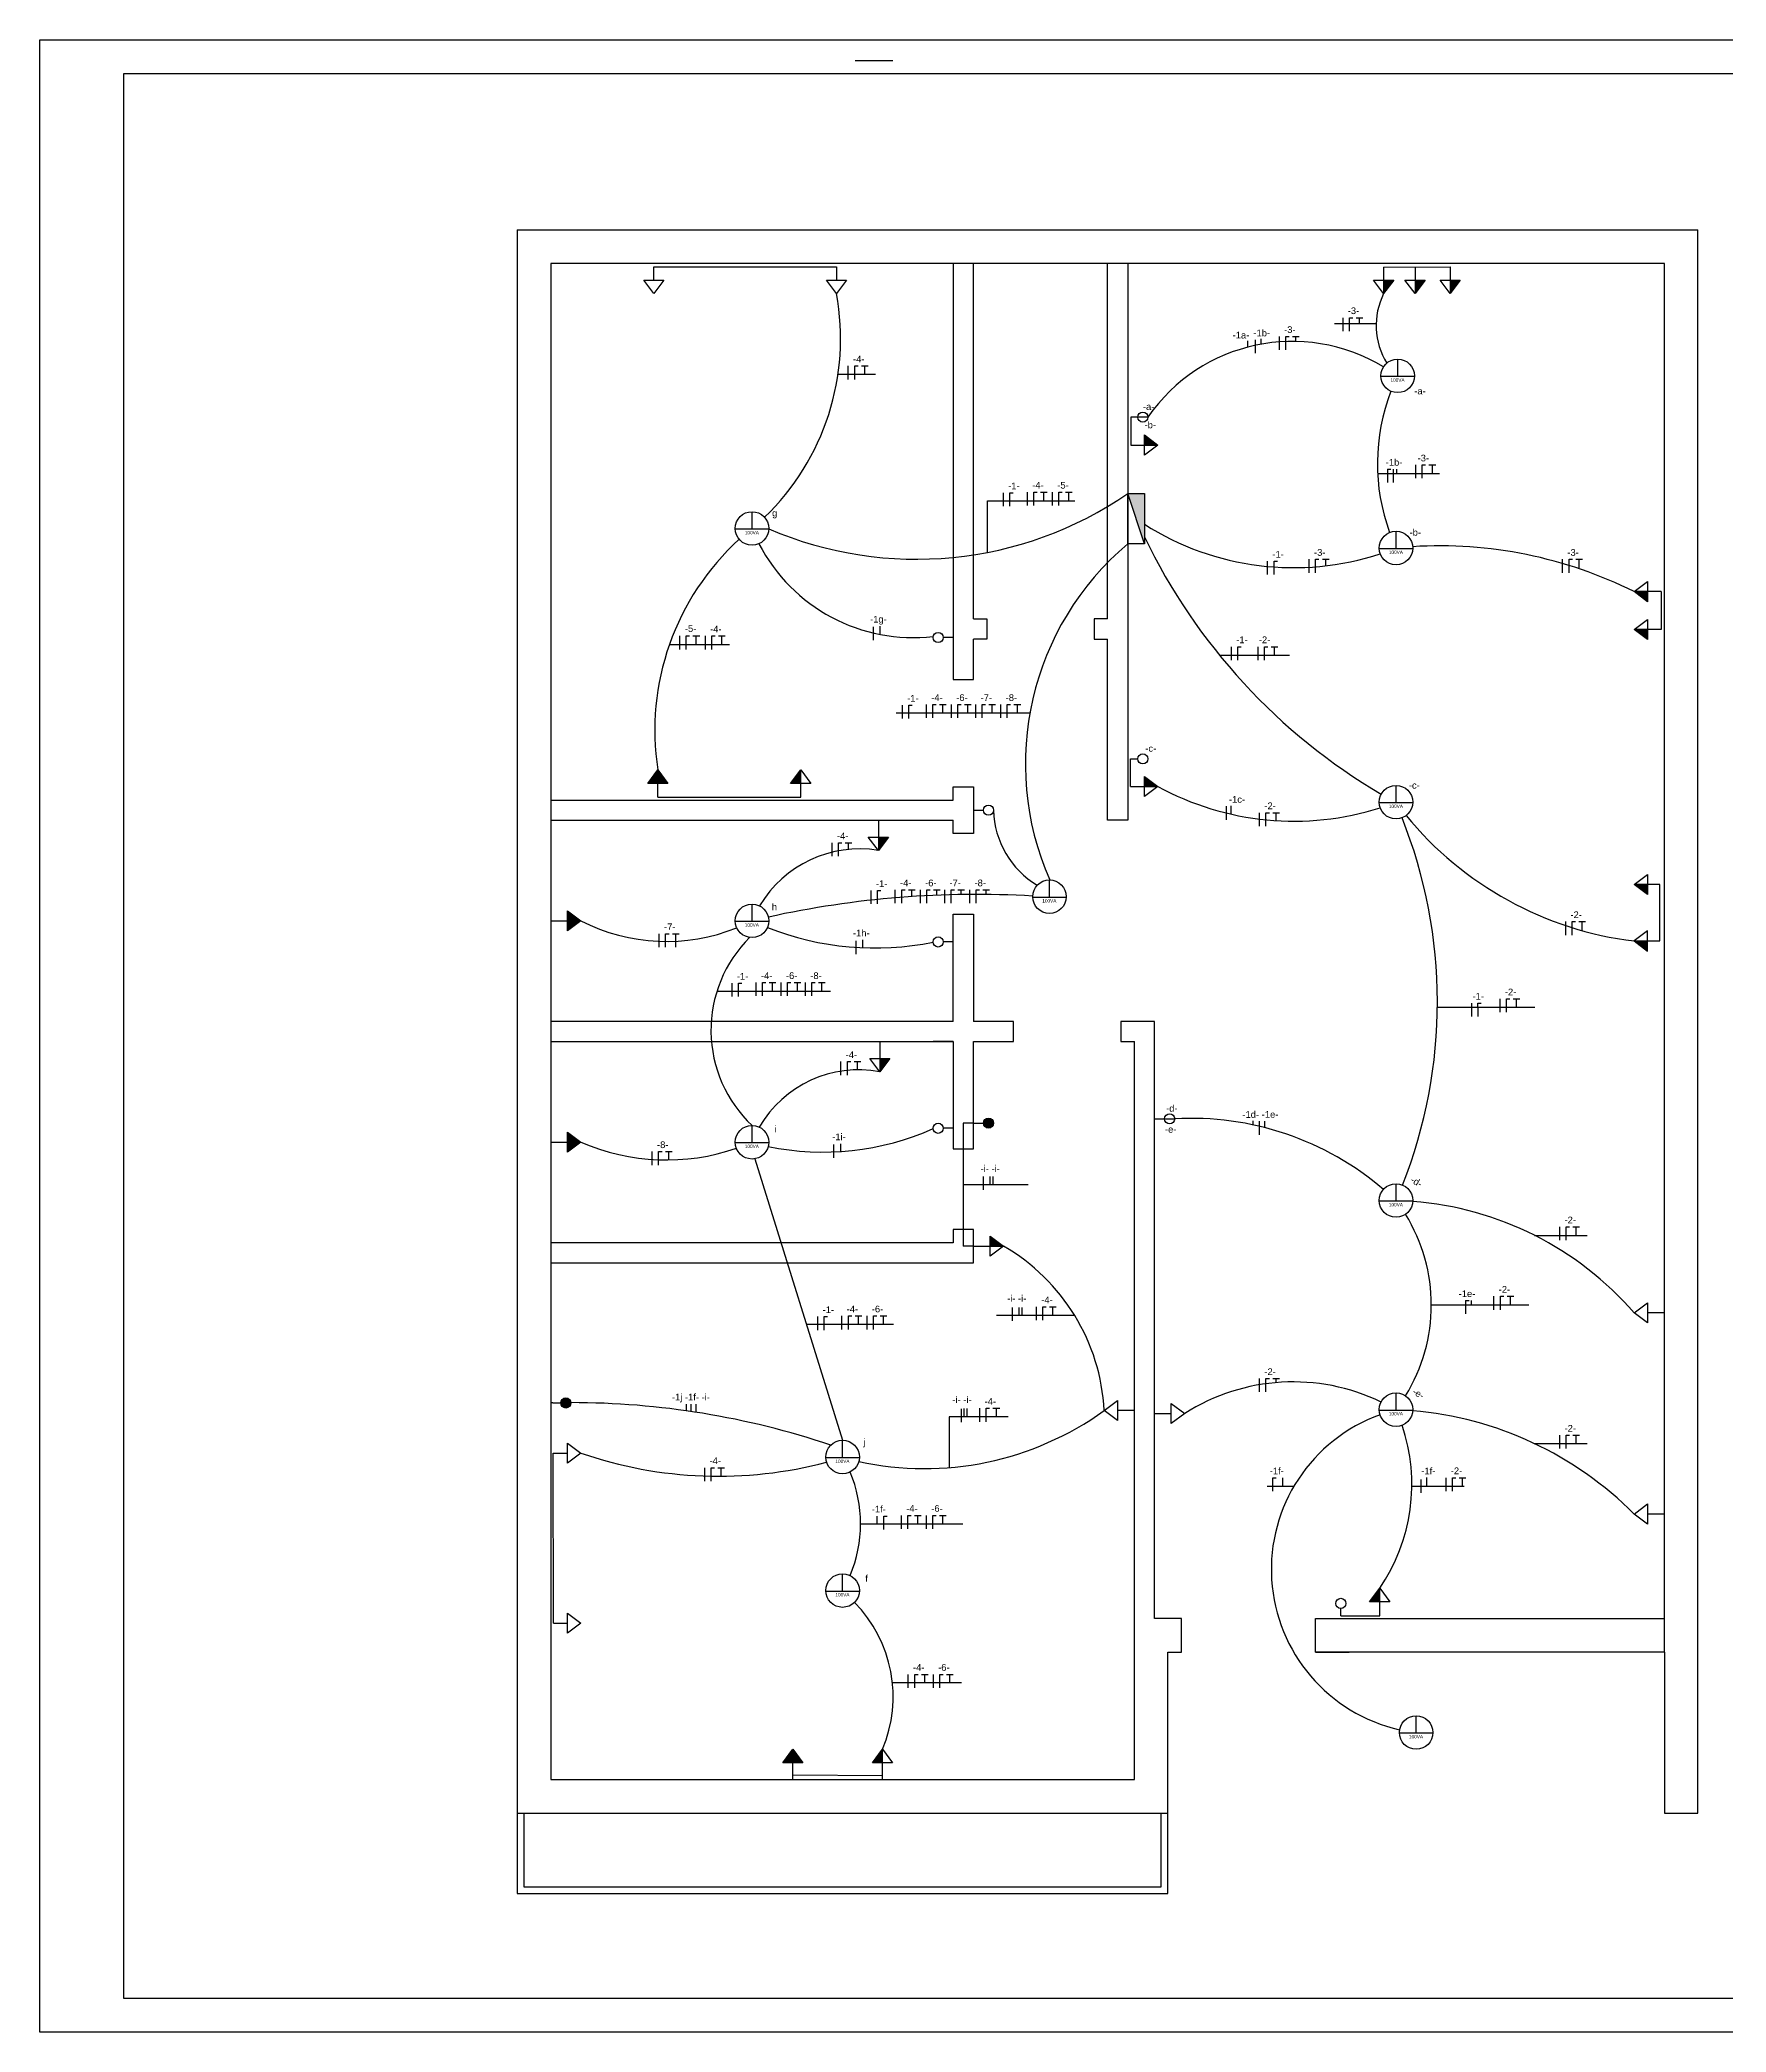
# Model space of a CAD drawing. Header units: millimetres. Extents: x 5273 to 6114, y 5417 to 6011.
# Drawn here: x 5273 to 5775, y 5417 to 6011 of the extents above; entities that cross this region are included whole.
import ezdxf

# ---------------------------------------------------------------- set-up
doc = ezdxf.new("R2010")
doc.units = ezdxf.units.MM
for name, color, linetype, plot in [('condutores', 7, 'Continuous', False), ('eletrodutos', 7, 'Continuous', False), ('interruptores', 7, 'Continuous', False), ('pontos-luz', 7, 'Continuous', False), ('quadro-geral', 7, 'Continuous', False), ('tug-alta', 7, 'Continuous', False), ('tug-baixa', 7, 'Continuous', False), ('tug-média', 7, 'Continuous', False)]:
    doc.layers.add(name, color=color, linetype=linetype, plot=plot)
doc.styles.get("Standard").update_dxf_attribs({"font": 'arial.ttf'})

# ---------------------------------------------------------------- blocks, each defined once
blk = doc.blocks.new('tomada-alta')
at = {"true_color": 0x000000}
h = blk.add_hatch(color=18, dxfattribs=at)
h.dxf.hatch_style = 1
h.paths.add_polyline_path([(5, 3), (5, 0), (5, -3), (9, 0)])
blk.add_line((0, 0), (5, 0))
blk.add_lwpolyline([(5, 3), (9, 0), (5, -3), (5, 0)], close=True)
blk = doc.blocks.new('tomada-media')
at = {"true_color": 0x000000}
h = blk.add_hatch(color=18, dxfattribs=at)
h.dxf.hatch_style = 1
h.paths.add_polyline_path([(5, 3), (5, 0), (9, 0)])
blk.add_lwpolyline([(0, 0), (5, 0), (5, 3), (9, 0), (5, -3), (5, 0), (9, 0)])
blk = doc.blocks.new('tomada-baixa')
blk.add_line((0, 0), (5, 0))
blk.add_lwpolyline([(5, 3), (9, 0), (5, -3), (5, 0)], close=True)
blk = doc.blocks.new('quadro-geral')
h = blk.add_hatch(color=256)
h.dxf.hatch_style = 1
h.paths.add_polyline_path([(5, 0), (0, 0), (5, -15)])
at = {"layer": 'quadro-geral'}
for p, q in [((0, -15), (0, 0)), ((5, -15), (0, -15))]:
    blk.add_line(p, q, dxfattribs=at)
blk.add_lwpolyline([(5, -15), (0, 0), (5, 0)], close=True, dxfattribs=at)
blk = doc.blocks.new('ponto-luz')
at = {"layer": 'pontos-luz'}
for p, q in [((0, -0.13), (0, 5)), ((-5, -0.13), (5, -0.13))]:
    blk.add_line(p, q, dxfattribs=at)
blk.add_circle((0, 0), 5, dxfattribs=at)
at = {"insert": (-2.96, -0.73), "char_height": 1, "attachment_point": 1}
blk.add_mtext_dynamic_manual_height_columns('\\pxqc;100VA', width=5.8344, gutter_width=12.5, heights=[0], dxfattribs=at)
blk = doc.blocks.new('inter-simples')
at = {"layer": 'eletrodutos'}
blk.add_line((0, 0), (0, 3), dxfattribs=at)
blk.add_circle((0, 4.51), 1.51, dxfattribs=at)
blk = doc.blocks.new('inter-dup-sec')
at = {"layer": 'eletrodutos'}
blk.add_line((3, 0), (6.01, 0), dxfattribs=at)
at = {"layer": 'eletrodutos', "rotation": 270}
blk.add_blockref('inter-simples', (0, 0), dxfattribs=at)
blk = doc.blocks.new('inter-three-way')
at = {"true_color": 0x000000}
h = blk.add_hatch(color=18, dxfattribs=at)
h.dxf.hatch_style = 1
h.paths.add_polyline_path([(3, 0, 1), (6.01, 0, 1)])
at = {"layer": 'eletrodutos', "rotation": 270}
blk.add_blockref('inter-simples', (0, 0), dxfattribs=at)

msp = doc.modelspace()

# ---------------------------------------------------------------- hatches: boundary and pattern name
at = {"true_color": 0x000000}
h = msp.add_hatch(color=18, dxfattribs=at)
h.dxf.hatch_style = 1
h.paths.add_polyline_path([(5676.17, 5939.55), (5673.17, 5939.55), (5673.17, 5935.55)])
h = msp.add_hatch(color=18, dxfattribs=at)
h.dxf.hatch_style = 1
h.paths.add_polyline_path([(5685.52, 5939.55), (5682.52, 5939.55), (5682.52, 5935.55)])
h = msp.add_hatch(color=18, dxfattribs=at)
h.dxf.hatch_style = 1
h.paths.add_polyline_path([(5695.97, 5939.55), (5692.97, 5939.55), (5692.97, 5935.55)])
h = msp.add_hatch(color=18, dxfattribs=at)
h.dxf.hatch_style = 1
h.paths.add_polyline_path([(5601.86, 5893.42), (5601.86, 5890.42), (5605.86, 5890.42)])
h = msp.add_hatch(color=18, dxfattribs=at)
h.dxf.hatch_style = 1
h.paths.add_polyline_path([(5751.86, 5843.7), (5751.86, 5846.7), (5747.86, 5846.7)])
h = msp.add_hatch(color=18, dxfattribs=at)
h.dxf.hatch_style = 1
h.paths.add_polyline_path([(5751.86, 5832.44), (5751.86, 5835.44), (5747.86, 5835.44)])
h = msp.add_hatch(color=18, dxfattribs=at)
h.dxf.hatch_style = 1
h.paths.add_polyline_path([(5453.78, 5789.55), (5456.78, 5789.55), (5459.78, 5789.55), (5456.78, 5793.55)])
h = msp.add_hatch(color=18, dxfattribs=at)
h.dxf.hatch_style = 1
h.paths.add_polyline_path([(5496.38, 5789.55), (5499.38, 5789.55), (5499.38, 5793.55)])
h = msp.add_hatch(color=18, dxfattribs=at)
h.dxf.hatch_style = 1
h.paths.add_polyline_path([(5601.86, 5791.64), (5601.86, 5788.64), (5605.86, 5788.64)])
h = msp.add_hatch(color=18, dxfattribs=at)
h.dxf.hatch_style = 1
h.paths.add_polyline_path([(5751.86, 5756.41), (5751.86, 5759.41), (5747.86, 5759.41)])
h = msp.add_hatch(color=18, dxfattribs=at)
h.dxf.hatch_style = 1
h.paths.add_polyline_path([(5751.86, 5739.55), (5751.86, 5742.55), (5747.86, 5742.55)])
h = msp.add_hatch(color=18, dxfattribs=at)
h.dxf.hatch_style = 1
h.paths.add_polyline_path([(5555.86, 5654.55), (5555.86, 5651.55), (5559.86, 5651.55)])
h = msp.add_hatch(color=18, dxfattribs=at)
h.dxf.hatch_style = 1
h.paths.add_polyline_path([(5427.86, 5604.81, 1), (5430.87, 5604.81, 1)])
h = msp.add_hatch(color=18, dxfattribs=at)
h.dxf.hatch_style = 1
h.paths.add_polyline_path([(5668.99, 5545.55), (5671.99, 5545.55), (5671.99, 5549.55)])
h = msp.add_hatch(color=18, dxfattribs=at)
h.dxf.hatch_style = 1
h.paths.add_polyline_path([(5494.03, 5497.55), (5497.03, 5497.55), (5500.03, 5497.55), (5497.03, 5501.55)])
h = msp.add_hatch(color=18, dxfattribs=at)
h.dxf.hatch_style = 1
h.paths.add_polyline_path([(5520.74, 5497.55), (5523.74, 5497.55), (5523.74, 5501.55)])

# ---------------------------------------------------------------- linework, layer by layer
for p, q in [((5272.55, 6011.22), (6113.55, 6011.22)), ((5272.55, 5417.22), (5272.55, 6011.22)), ((5414.86, 5954.55), (5414.86, 5482.55)), ((5414.86, 5954.55), (5766.86, 5954.55)), ((5766.86, 5482.55), (5766.86, 5954.55)), ((5544.86, 5944.55), (5424.86, 5944.55)), ((5424.86, 5944.55), (5424.86, 5784.55)), ((5550.86, 5944.55), (5544.86, 5944.55)), ((5544.86, 5944.55), (5544.86, 5820.55)), ((5590.86, 5944.55), (5550.86, 5944.55)), ((5550.86, 5838.55), (5550.86, 5944.55)), ((5596.86, 5944.55), (5590.86, 5944.55)), ((5590.86, 5838.55), (5590.86, 5944.55)), ((5756.86, 5944.55), (5596.86, 5944.55)), ((5596.86, 5944.55), (5596.86, 5778.55)), ((5756.86, 5540.55), (5756.86, 5944.55)), ((5550.86, 5838.55), (5554.86, 5838.55)), ((5554.86, 5838.55), (5554.86, 5832.55)), ((5590.86, 5838.55), (5586.86, 5838.55)), ((5586.86, 5838.55), (5586.86, 5832.55)), ((5550.86, 5820.55), (5550.86, 5832.55)), ((5554.86, 5832.55), (5550.86, 5832.55)), ((5586.86, 5832.55), (5590.86, 5832.55)), ((5590.86, 5778.55), (5590.86, 5832.55)), ((5544.86, 5820.55), (5550.86, 5820.55)), ((5456.78, 5785.46), (5456.78, 5789.55)), ((5544.86, 5784.55), (5544.86, 5788.55)), ((5544.86, 5788.55), (5550.86, 5788.55)), ((5550.86, 5788.55), (5550.86, 5774.55)), ((5424.86, 5784.55), (5424.86, 5778.55)), ((5424.86, 5784.55), (5544.86, 5784.55)), ((5424.86, 5778.55), (5424.86, 5718.55)), ((5424.86, 5778.55), (5544.86, 5778.55)), ((5544.86, 5774.55), (5544.86, 5778.55)), ((5550.86, 5774.55), (5544.86, 5774.55)), ((5596.86, 5778.55), (5590.86, 5778.55)), ((5544.86, 5718.55), (5544.86, 5750.55)), ((5544.86, 5750.55), (5550.86, 5750.55)), ((5550.86, 5750.55), (5550.86, 5718.55)), ((5424.86, 5718.55), (5424.86, 5712.55)), ((5544.86, 5718.55), (5424.86, 5718.55)), ((5562.86, 5718.55), (5550.86, 5718.55)), ((5562.86, 5712.55), (5562.86, 5718.55)), ((5604.86, 5718.55), (5594.86, 5718.55)), ((5594.86, 5718.55), (5594.86, 5712.55)), ((5604.86, 5540.55), (5604.86, 5718.55)), ((5424.86, 5712.55), (5424.86, 5652.55)), ((5424.86, 5712.55), (5544.86, 5712.55)), ((5544.86, 5712.55), (5538.86, 5712.55)), ((5544.86, 5712.55), (5544.86, 5680.55)), ((5550.86, 5680.55), (5550.86, 5712.55)), ((5550.86, 5712.55), (5562.86, 5712.55)), ((5594.86, 5712.55), (5598.86, 5712.55)), ((5598.86, 5492.55), (5598.86, 5712.55)), ((5544.86, 5680.55), (5550.86, 5680.55)), ((5550.86, 5656.55), (5544.86, 5656.55)), ((5544.86, 5656.55), (5544.86, 5652.55)), ((5550.86, 5646.55), (5550.86, 5656.55)), ((5424.86, 5652.55), (5424.86, 5646.55)), ((5544.86, 5652.55), (5424.86, 5652.55)), ((5424.86, 5646.55), (5424.86, 5492.55)), ((5424.86, 5646.55), (5550.86, 5646.55)), ((5598.86, 5602.55), (5593.86, 5602.55)), ((5604.86, 5601.68), (5609.86, 5601.68)), ((5425.61, 5589.86), (5429.86, 5589.86)), ((5425.66, 5539.14), (5429.86, 5539.14)), ((5612.86, 5540.55), (5604.86, 5540.55)), ((5612.86, 5530.55), (5612.86, 5540.55)), ((5652.86, 5530.55), (5652.86, 5540.55)), ((5652.86, 5540.55), (5756.86, 5540.55)), ((5756.86, 5530.55), (5756.86, 5540.55)), ((5608.86, 5482.55), (5608.86, 5530.55)), ((5608.86, 5530.55), (5612.86, 5530.55)), ((5756.86, 5530.55), (5652.86, 5530.55)), ((5652.86, 5530.55), (5662.86, 5530.55)), ((5756.86, 5530.55), (5756.86, 5482.55)), ((5497.03, 5492.55), (5497.03, 5497.55)), ((5424.86, 5492.55), (5598.86, 5492.55)), ((5414.86, 5482.55), (5416.86, 5482.55)), ((5414.86, 5482.55), (5414.86, 5458.55)), ((5414.86, 5482.55), (5608.86, 5482.55)), ((5416.86, 5482.55), (5416.86, 5460.55)), ((5606.86, 5460.55), (5606.86, 5482.55)), ((5608.86, 5458.55), (5608.86, 5482.55)), ((5756.86, 5482.55), (5766.86, 5482.55)), ((5416.86, 5460.55), (5606.86, 5460.55)), ((5414.86, 5458.55), (5608.86, 5458.55)), ((6113.55, 5417.22), (5272.55, 5417.22))]:
    msp.add_line(p, q)
for points in [[(5297.55, 6001.22), (6103.55, 6001.22), (6103.55, 5427.22), (5297.55, 5427.22), (5297.55, 5715.02)], [(5458.58, 5939.55), (5455.58, 5935.55), (5452.58, 5939.55), (5455.58, 5939.55)], [(5513.04, 5939.55), (5510.04, 5935.55), (5507.04, 5939.55), (5510.04, 5939.55)], [(5453.78, 5789.55), (5456.78, 5793.55), (5459.78, 5789.55), (5456.78, 5789.55)], [(5593.86, 5599.55), (5589.86, 5602.55), (5593.86, 5605.55), (5593.86, 5602.55)], [(5609.86, 5604.68), (5613.86, 5601.68), (5609.86, 5598.68), (5609.86, 5601.68)], [(5429.86, 5592.86), (5433.86, 5589.86), (5429.86, 5586.86), (5429.86, 5589.86)], [(5429.86, 5542.14), (5433.86, 5539.14), (5429.86, 5536.14), (5429.86, 5539.14)], [(5494.03, 5497.55), (5497.03, 5501.55), (5500.03, 5497.55), (5497.03, 5497.55)]]:
    msp.add_lwpolyline(points, close=True)
for points in [[(5673.17, 5943.45), (5673.17, 5939.55), (5676.17, 5939.55), (5673.17, 5935.55), (5670.17, 5939.55), (5673.17, 5939.55), (5673.17, 5935.55)], [(5682.52, 5943.48), (5682.52, 5939.55), (5685.52, 5939.55), (5682.52, 5935.55), (5679.52, 5939.55), (5682.52, 5939.55), (5682.52, 5935.55)], [(5692.97, 5943.52), (5692.97, 5939.55), (5695.97, 5939.55), (5692.97, 5935.55), (5689.97, 5939.55), (5692.97, 5939.55), (5692.97, 5935.55)], [(5602.87, 5898.75), (5599.86, 5898.75), (5597.81, 5898.75), (5597.81, 5890.42), (5601.86, 5890.42), (5601.86, 5893.42), (5605.86, 5890.42), (5601.86, 5887.42), (5601.86, 5890.42), (5605.86, 5890.42)], [(5755.89, 5846.7), (5751.86, 5846.7), (5751.86, 5843.7), (5747.86, 5846.7), (5751.86, 5849.7), (5751.86, 5846.7), (5747.86, 5846.7)], [(5755.85, 5835.44), (5751.86, 5835.44), (5751.86, 5832.44), (5747.86, 5835.44), (5751.86, 5838.44), (5751.86, 5835.44), (5747.86, 5835.44)], [(5499.38, 5785.46), (5499.38, 5789.55), (5496.38, 5789.55), (5499.38, 5793.55), (5502.38, 5789.55), (5499.38, 5789.55), (5499.38, 5793.55)], [(5597.72, 5788.64), (5601.86, 5788.64), (5601.86, 5791.64), (5605.86, 5788.64), (5601.86, 5785.64), (5601.86, 5788.64), (5605.86, 5788.64)], [(5747.86, 5742.55), (5751.86, 5742.55), (5751.86, 5745.55), (5747.86, 5742.55), (5751.86, 5739.55), (5751.86, 5742.55), (5755.52, 5742.55), (5755.52, 5759.41), (5751.86, 5759.41), (5751.86, 5756.41), (5747.86, 5759.41), (5751.86, 5762.41), (5751.86, 5759.41), (5747.86, 5759.41)], [(5550.86, 5651.55), (5555.86, 5651.55), (5555.86, 5654.55), (5559.86, 5651.55), (5555.86, 5648.55), (5555.86, 5651.55), (5559.86, 5651.55)], [(5671.99, 5541.3), (5671.99, 5545.55), (5668.99, 5545.55), (5671.99, 5549.55), (5674.99, 5545.55), (5671.99, 5545.55), (5671.99, 5549.55)], [(5523.74, 5492.55), (5523.74, 5497.55), (5520.74, 5497.55), (5523.74, 5501.55), (5526.74, 5497.55), (5523.74, 5497.55), (5523.74, 5501.55)]]:
    msp.add_lwpolyline(points)
at = {"layer": 'condutores'}
for p, q in [((5515.61, 6005.08), (5526.8, 6005.08)), ((5673.17, 5943.45), (5692.97, 5943.52)), ((5660.95, 5928.39), (5660.95, 5924.39)), ((5662.95, 5928.39), (5662.95, 5928.39)), ((5664.95, 5928.39), (5665.95, 5928.39)), ((5641.97, 5922.79), (5641.97, 5918.79)), ((5643.97, 5922.79), (5643.97, 5922.79)), ((5645.97, 5922.79), (5646.97, 5922.79)), ((5670.93, 5926.59), (5658.56, 5926.59)), ((5632.69, 5919.6), (5632.69, 5921.46)), ((5634.84, 5921.77), (5634.84, 5917.77)), ((5636.67, 5920.48), (5636.67, 5922.05)), ((5510.5, 5911.5), (5521.69, 5911.5)), ((5513.47, 5914), (5513.47, 5910)), ((5515.47, 5914), (5515.47, 5914)), ((5517.47, 5914), (5518.47, 5914)), ((5671.37, 5881.96), (5689.83, 5881.96)), ((5674.29, 5883.21), (5674.29, 5879.21)), ((5674.29, 5883.21), (5675.28, 5883.21)), ((5676.01, 5883.24), (5676.01, 5879.24)), ((5677.09, 5881.96), (5677.09, 5883.22)), ((5682.68, 5884.49), (5682.68, 5880.49)), ((5684.68, 5884.49), (5684.68, 5884.49)), ((5686.68, 5884.49), (5687.68, 5884.49)), ((5559.7, 5876.18), (5559.7, 5872.18)), ((5561.7, 5876.18), (5561.7, 5876.18)), ((5566.88, 5876.37), (5566.88, 5872.37)), ((5568.88, 5876.37), (5568.88, 5876.37)), ((5570.88, 5876.37), (5571.88, 5876.37)), ((5574.35, 5876.37), (5574.35, 5872.37)), ((5576.35, 5876.37), (5576.35, 5876.37)), ((5578.35, 5876.37), (5579.35, 5876.37)), ((5555.07, 5858.42), (5555.07, 5873.79)), ((5555.07, 5873.79), (5581.14, 5873.79)), ((5638.48, 5855.78), (5638.48, 5851.78)), ((5640.48, 5855.78), (5640.48, 5855.78)), ((5650.89, 5856.35), (5650.89, 5852.35)), ((5652.89, 5856.35), (5652.89, 5856.35)), ((5654.89, 5856.35), (5655.89, 5856.35)), ((5726.43, 5856.35), (5726.43, 5852.35)), ((5728.43, 5856.35), (5728.43, 5856.35)), ((5730.43, 5856.35), (5731.43, 5856.35)), ((5755.89, 5846.7), (5755.85, 5835.44)), ((5463.26, 5833.5), (5463.26, 5829.5)), ((5465.26, 5833.5), (5465.26, 5833.5)), ((5467.26, 5833.5), (5468.26, 5833.5)), ((5470.85, 5833.49), (5470.85, 5829.49)), ((5472.85, 5833.49), (5472.85, 5833.49)), ((5474.85, 5833.49), (5475.85, 5833.49)), ((5520.96, 5836.21), (5520.96, 5832.21)), ((5523.06, 5834.1), (5523.06, 5836.43)), ((5460.27, 5830.99), (5478.17, 5830.99)), ((5624.22, 5827.77), (5645.11, 5827.77)), ((5627.69, 5830.29), (5627.69, 5826.29)), ((5629.69, 5830.29), (5629.69, 5830.29)), ((5635.64, 5830.29), (5635.64, 5826.29)), ((5637.64, 5830.29), (5637.64, 5830.29)), ((5639.64, 5830.29), (5640.64, 5830.29)), ((5527.82, 5810.6), (5567.64, 5810.6)), ((5529.59, 5812.85), (5529.59, 5808.85)), ((5531.59, 5812.85), (5531.59, 5812.85)), ((5536.77, 5813.05), (5536.77, 5809.05)), ((5538.77, 5813.05), (5538.77, 5813.05)), ((5540.77, 5813.05), (5541.77, 5813.05)), ((5544.24, 5813.05), (5544.24, 5809.05)), ((5546.24, 5813.05), (5546.24, 5813.05)), ((5548.24, 5813.05), (5549.24, 5813.05)), ((5551.49, 5813.05), (5551.49, 5809.05)), ((5553.49, 5813.05), (5553.49, 5813.05)), ((5555.49, 5813.05), (5556.49, 5813.05)), ((5558.96, 5813.05), (5558.96, 5809.05)), ((5560.96, 5813.05), (5560.96, 5813.05)), ((5562.96, 5813.05), (5563.96, 5813.05)), ((5597.72, 5788.64), (5597.72, 5796.83)), ((5456.78, 5785.46), (5499.38, 5785.46)), ((5626.23, 5782.72), (5626.23, 5778.72)), ((5627.7, 5780.45), (5627.7, 5782.82)), ((5636.09, 5780.8), (5636.09, 5776.8)), ((5638.09, 5780.8), (5638.09, 5780.8)), ((5640.09, 5780.8), (5641.09, 5780.8)), ((5508.66, 5771.8), (5508.66, 5767.8)), ((5510.66, 5771.8), (5510.66, 5771.8)), ((5512.66, 5771.8), (5513.66, 5771.8)), ((5520.3, 5757.61), (5520.3, 5753.61)), ((5522.3, 5757.61), (5522.3, 5757.61)), ((5527.48, 5757.81), (5527.48, 5753.81)), ((5529.48, 5757.81), (5529.48, 5757.81)), ((5531.48, 5757.81), (5532.48, 5757.81)), ((5534.95, 5757.81), (5534.95, 5753.81)), ((5536.95, 5757.81), (5536.95, 5757.81)), ((5538.95, 5757.81), (5539.95, 5757.81)), ((5542.2, 5757.81), (5542.2, 5753.81)), ((5544.2, 5757.81), (5544.2, 5757.81)), ((5546.2, 5757.81), (5547.2, 5757.81)), ((5549.67, 5757.81), (5549.67, 5753.81)), ((5551.67, 5757.81), (5551.67, 5757.81)), ((5553.67, 5757.81), (5554.67, 5757.81)), ((5457.12, 5744.72), (5457.12, 5740.72)), ((5459.12, 5744.72), (5459.12, 5744.72)), ((5461.12, 5744.72), (5462.12, 5744.72)), ((5727.33, 5748.32), (5727.33, 5744.32)), ((5729.33, 5748.32), (5729.33, 5748.32)), ((5731.33, 5748.32), (5732.33, 5748.32)), ((5515.85, 5742.63), (5515.85, 5738.63)), ((5517.95, 5740.52), (5517.95, 5742.85)), ((5474.41, 5727.61), (5508.22, 5727.61)), ((5478.81, 5729.96), (5478.81, 5725.96)), ((5480.81, 5729.96), (5480.81, 5729.96)), ((5485.99, 5730.16), (5485.99, 5726.16)), ((5487.99, 5730.16), (5487.99, 5730.16)), ((5489.99, 5730.16), (5490.99, 5730.16)), ((5493.46, 5730.16), (5493.46, 5726.16)), ((5495.46, 5730.16), (5495.46, 5730.16)), ((5497.46, 5730.16), (5498.46, 5730.16)), ((5500.71, 5730.16), (5500.71, 5726.16)), ((5502.71, 5730.16), (5502.71, 5730.16)), ((5504.71, 5730.16), (5505.71, 5730.16)), ((5689.12, 5722.77), (5718.25, 5722.77)), ((5699.4, 5724.02), (5699.4, 5720.02)), ((5701.22, 5722.77), (5701.22, 5724.02)), ((5701.22, 5724.02), (5702.22, 5724.02)), ((5701.22, 5722.77), (5701.22, 5720.01)), ((5707.78, 5725.3), (5707.78, 5721.3)), ((5709.78, 5725.3), (5709.78, 5725.3)), ((5711.78, 5725.3), (5712.78, 5725.3)), ((5511.28, 5706.57), (5511.28, 5702.57)), ((5513.28, 5706.57), (5513.28, 5706.57)), ((5515.28, 5706.57), (5516.28, 5706.57)), ((5550.86, 5688.26), (5547.83, 5688.26)), ((5547.83, 5688.26), (5547.83, 5651.55)), ((5634.29, 5687.7), (5634.29, 5688.97)), ((5636.09, 5688.8), (5636.09, 5684.8)), ((5637.7, 5686.89), (5637.7, 5688.8)), ((5455.03, 5679.74), (5455.03, 5675.74)), ((5457.03, 5679.74), (5457.03, 5679.74)), ((5459.03, 5679.74), (5460.03, 5679.74)), ((5509.2, 5681.88), (5509.2, 5677.88)), ((5511.3, 5679.77), (5511.3, 5682.1)), ((5485.71, 5677.63), (5511.86, 5593.68)), ((5547.83, 5669.91), (5567.19, 5669.91)), ((5553.8, 5672.36), (5553.8, 5668.36)), ((5555.8, 5672.36), (5555.8, 5672.36)), ((5555.8, 5672.36), (5555.8, 5669.94)), ((5556.77, 5669.94), (5556.77, 5672.36)), ((5725.56, 5657.32), (5725.56, 5653.32)), ((5727.56, 5657.32), (5727.56, 5657.32)), ((5729.56, 5657.32), (5730.56, 5657.32)), ((5550.86, 5651.55), (5547.83, 5651.55)), ((5718.14, 5654.79), (5733.8, 5654.79)), ((5562.4, 5633.28), (5562.4, 5629.28)), ((5564.4, 5633.28), (5564.4, 5633.28)), ((5564.4, 5633.28), (5564.4, 5630.86)), ((5565.37, 5630.86), (5565.37, 5633.28)), ((5569.58, 5633.48), (5569.58, 5629.48)), ((5571.58, 5633.48), (5571.58, 5633.48)), ((5573.58, 5633.48), (5574.58, 5633.48)), ((5687.37, 5634.09), (5716.42, 5634.09)), ((5697.57, 5635.34), (5697.57, 5631.34)), ((5697.57, 5635.34), (5698.65, 5635.34)), ((5699.39, 5634.09), (5699.39, 5635.34)), ((5705.96, 5636.62), (5705.96, 5632.62)), ((5707.96, 5636.62), (5707.96, 5636.62)), ((5709.96, 5636.62), (5710.96, 5636.62)), ((5501.09, 5628.26), (5527.01, 5628.26)), ((5504.4, 5630.56), (5504.4, 5626.56)), ((5506.4, 5630.56), (5506.4, 5630.56)), ((5511.58, 5630.76), (5511.58, 5626.76)), ((5513.58, 5630.76), (5513.58, 5630.76)), ((5515.58, 5630.76), (5516.58, 5630.76)), ((5519.05, 5630.76), (5519.05, 5626.76)), ((5521.05, 5630.76), (5521.05, 5630.76)), ((5523.05, 5630.76), (5524.05, 5630.76)), ((5581.07, 5630.86), (5557.73, 5630.86)), ((5636.09, 5612.1), (5636.09, 5608.1)), ((5638.09, 5612.1), (5638.09, 5612.1)), ((5638.09, 5608.1), (5638.09, 5612.1)), ((5638.09, 5612.1), (5639.09, 5612.1)), ((5640.09, 5612.1), (5641.09, 5612.1)), ((5641.09, 5610.88), (5641.09, 5612.1)), ((5641.09, 5612.1), (5642.09, 5612.1)), ((5425.46, 5604.81), (5424.86, 5604.81)), ((5465.24, 5604.5), (5465.24, 5602.47)), ((5466.66, 5604.5), (5466.66, 5602.27)), ((5468.2, 5602.07), (5468.2, 5604.5)), ((5547.22, 5603.04), (5547.22, 5599.04)), ((5548.01, 5603.15), (5548.01, 5603.15)), ((5548.01, 5603.15), (5548.01, 5600.72)), ((5548.97, 5600.72), (5548.97, 5603.15)), ((5552.7, 5603.23), (5552.7, 5599.23)), ((5554.7, 5603.23), (5554.7, 5603.23)), ((5556.7, 5603.23), (5557.7, 5603.23)), ((5561.22, 5600.72), (5543.62, 5600.72)), ((5543.62, 5600.72), (5543.62, 5585.55)), ((5425.66, 5539.14), (5425.61, 5589.86)), ((5718.16, 5592.68), (5733.83, 5592.68)), ((5725.59, 5595.2), (5725.59, 5591.2)), ((5727.59, 5595.2), (5727.59, 5595.2)), ((5729.59, 5595.2), (5730.59, 5595.2)), ((5470.67, 5585.52), (5470.67, 5581.52)), ((5472.67, 5585.52), (5472.67, 5585.52)), ((5474.67, 5585.52), (5475.67, 5585.52)), ((5638.45, 5580), (5646.33, 5580)), ((5640.09, 5582.52), (5640.09, 5582.52)), ((5640.09, 5578.52), (5640.09, 5582.52)), ((5640.09, 5582.52), (5641.09, 5582.52)), ((5643.09, 5579.99), (5643.09, 5582.52)), ((5681.52, 5580), (5697.18, 5580)), ((5684.26, 5582), (5684.26, 5578)), ((5686.06, 5580.05), (5686.06, 5582.58)), ((5691.66, 5582.52), (5691.66, 5578.52)), ((5693.66, 5582.52), (5693.66, 5582.52)), ((5695.66, 5582.52), (5696.66, 5582.52)), ((5517.24, 5568.78), (5547.71, 5568.78)), ((5522.12, 5571.11), (5522.12, 5568.78)), ((5524.12, 5571.11), (5524.12, 5571.11)), ((5529.3, 5571.31), (5529.3, 5567.31)), ((5531.3, 5571.31), (5531.3, 5571.31)), ((5533.3, 5571.31), (5534.3, 5571.31)), ((5536.77, 5571.31), (5536.77, 5567.31)), ((5538.77, 5571.31), (5538.77, 5571.31)), ((5540.77, 5571.31), (5541.77, 5571.31)), ((5660.42, 5541.3), (5671.99, 5541.3)), ((5526.72, 5521.45), (5547.3, 5521.45)), ((5531.36, 5523.9), (5531.36, 5519.9)), ((5533.36, 5523.9), (5533.36, 5523.9)), ((5535.36, 5523.9), (5536.36, 5523.9)), ((5538.83, 5523.9), (5538.83, 5519.9)), ((5540.83, 5523.9), (5540.83, 5523.9)), ((5542.83, 5523.9), (5543.83, 5523.9)), ((5497.03, 5493.97), (5523.74, 5493.79))]:
    msp.add_line(p, q, dxfattribs=at)
for points in [[(5455.58, 5939.55), (5455.58, 5943.56), (5510.04, 5943.56), (5510.04, 5939.55)], [(5662.95, 5924.39), (5662.95, 5928.39), (5663.95, 5928.39)], [(5665.95, 5926.59), (5665.95, 5928.39), (5666.95, 5928.39)], [(5643.97, 5918.79), (5643.97, 5922.79), (5644.97, 5922.79)], [(5646.97, 5921.42), (5646.97, 5922.79), (5647.97, 5922.79)], [(5515.47, 5910), (5515.47, 5914), (5516.47, 5914)], [(5518.47, 5911.49), (5518.47, 5914), (5519.47, 5914)], [(5684.68, 5880.49), (5684.68, 5884.49), (5685.68, 5884.49)], [(5687.68, 5881.96), (5687.68, 5884.49), (5688.68, 5884.49)], [(5561.7, 5872.18), (5561.7, 5876.18), (5562.7, 5876.18)], [(5568.88, 5872.37), (5568.88, 5876.37), (5569.88, 5876.37)], [(5571.88, 5873.86), (5571.88, 5876.37), (5572.88, 5876.37)], [(5576.35, 5872.37), (5576.35, 5876.37), (5577.35, 5876.37)], [(5579.35, 5873.86), (5579.35, 5876.37), (5580.35, 5876.37)], [(5640.48, 5851.78), (5640.48, 5855.78), (5641.48, 5855.78)], [(5652.89, 5852.35), (5652.89, 5856.35), (5653.89, 5856.35)], [(5655.89, 5854.42), (5655.89, 5856.35), (5656.89, 5856.35)], [(5728.43, 5852.35), (5728.43, 5856.35), (5729.43, 5856.35)], [(5731.43, 5853.53), (5731.43, 5856.35), (5732.43, 5856.35)], [(5465.26, 5829.5), (5465.26, 5833.5), (5466.26, 5833.5)], [(5468.26, 5830.99), (5468.26, 5833.5), (5469.26, 5833.5)], [(5472.85, 5829.49), (5472.85, 5833.49), (5473.85, 5833.49)], [(5475.85, 5830.98), (5475.85, 5833.49), (5476.85, 5833.49)], [(5629.69, 5826.29), (5629.69, 5830.29), (5630.69, 5830.29)], [(5637.64, 5826.29), (5637.64, 5830.29), (5638.64, 5830.29)], [(5640.64, 5827.77), (5640.64, 5830.29), (5641.64, 5830.29)], [(5531.59, 5808.85), (5531.59, 5812.85), (5532.59, 5812.85)], [(5538.77, 5809.05), (5538.77, 5813.05), (5539.77, 5813.05)], [(5541.77, 5810.53), (5541.77, 5813.05), (5542.77, 5813.05)], [(5546.24, 5809.05), (5546.24, 5813.05), (5547.24, 5813.05)], [(5549.24, 5810.53), (5549.24, 5813.05), (5550.24, 5813.05)], [(5553.49, 5809.05), (5553.49, 5813.05), (5554.49, 5813.05)], [(5556.49, 5810.53), (5556.49, 5813.05), (5557.49, 5813.05)], [(5560.96, 5809.05), (5560.96, 5813.05), (5561.96, 5813.05)], [(5563.96, 5810.53), (5563.96, 5813.05), (5564.96, 5813.05)], [(5638.09, 5776.8), (5638.09, 5780.8), (5639.09, 5780.8)], [(5641.09, 5778.44), (5641.09, 5780.8), (5642.09, 5780.8)], [(5510.66, 5767.8), (5510.66, 5771.8), (5511.66, 5771.8)], [(5513.66, 5769.78), (5513.66, 5771.8), (5514.66, 5771.8)], [(5522.3, 5753.61), (5522.3, 5757.61), (5523.3, 5757.61)], [(5529.48, 5753.81), (5529.48, 5757.81), (5530.48, 5757.81)], [(5532.48, 5755.79), (5532.48, 5757.81), (5533.48, 5757.81)], [(5536.95, 5753.81), (5536.95, 5757.81), (5537.95, 5757.81)], [(5539.95, 5756.2), (5539.95, 5757.81), (5540.95, 5757.81)], [(5544.2, 5753.81), (5544.2, 5757.81), (5545.2, 5757.81)], [(5547.2, 5756.41), (5547.2, 5757.81), (5548.2, 5757.81)], [(5551.67, 5753.81), (5551.67, 5757.81), (5552.67, 5757.81)], [(5554.67, 5756.43), (5554.67, 5757.81), (5555.67, 5757.81)], [(5459.12, 5740.72), (5459.12, 5744.72), (5460.12, 5744.72)], [(5462.12, 5740.72), (5462.12, 5744.72), (5463.12, 5744.72)], [(5729.33, 5744.32), (5729.33, 5748.32), (5730.33, 5748.32)], [(5732.33, 5745.65), (5732.33, 5748.32), (5733.33, 5748.32)], [(5480.81, 5725.96), (5480.81, 5729.96), (5481.81, 5729.96)], [(5487.99, 5726.16), (5487.99, 5730.16), (5488.99, 5730.16)], [(5490.99, 5727.65), (5490.99, 5730.16), (5491.99, 5730.16)], [(5495.46, 5726.16), (5495.46, 5730.16), (5496.46, 5730.16)], [(5498.46, 5727.65), (5498.46, 5730.16), (5499.46, 5730.16)], [(5502.71, 5726.16), (5502.71, 5730.16), (5503.71, 5730.16)], [(5505.71, 5727.65), (5505.71, 5730.16), (5506.71, 5730.16)], [(5709.78, 5721.3), (5709.78, 5725.3), (5710.78, 5725.3)], [(5712.78, 5722.77), (5712.78, 5725.3), (5713.78, 5725.3)], [(5513.28, 5702.57), (5513.28, 5706.57), (5514.28, 5706.57)], [(5516.28, 5704.14), (5516.28, 5706.57), (5517.28, 5706.57)], [(5457.03, 5675.74), (5457.03, 5679.74), (5458.03, 5679.74)], [(5460.03, 5677.23), (5460.03, 5679.74), (5461.03, 5679.74)], [(5727.56, 5653.32), (5727.56, 5657.32), (5728.56, 5657.32)], [(5730.56, 5654.79), (5730.56, 5657.32), (5731.56, 5657.32)], [(5571.58, 5629.48), (5571.58, 5633.48), (5572.58, 5633.48)], [(5574.58, 5630.97), (5574.58, 5633.48), (5575.58, 5633.48)], [(5707.96, 5632.62), (5707.96, 5636.62), (5708.96, 5636.62)], [(5710.96, 5634.09), (5710.96, 5636.62), (5711.96, 5636.62)], [(5506.4, 5626.56), (5506.4, 5630.56), (5507.4, 5630.56)], [(5513.58, 5626.76), (5513.58, 5630.76), (5514.58, 5630.76)], [(5516.58, 5628.24), (5516.58, 5630.76), (5517.58, 5630.76)], [(5521.05, 5626.76), (5521.05, 5630.76), (5522.05, 5630.76)], [(5524.05, 5628.24), (5524.05, 5630.76), (5525.05, 5630.76)], [(5554.7, 5599.23), (5554.7, 5603.23), (5555.7, 5603.23)], [(5557.7, 5600.72), (5557.7, 5603.23), (5558.7, 5603.23)], [(5727.59, 5591.2), (5727.59, 5595.2), (5728.59, 5595.2)], [(5730.59, 5592.67), (5730.59, 5595.2), (5731.59, 5595.2)], [(5472.67, 5581.52), (5472.67, 5585.52), (5473.67, 5585.52)], [(5475.67, 5583), (5475.67, 5585.52), (5476.67, 5585.52)], [(5693.66, 5578.52), (5693.66, 5582.52), (5694.66, 5582.52)], [(5696.66, 5579.99), (5696.66, 5582.52), (5697.66, 5582.52)], [(5524.12, 5567.11), (5524.12, 5571.11), (5525.12, 5571.11)], [(5531.3, 5567.31), (5531.3, 5571.31), (5532.3, 5571.31)], [(5534.3, 5568.79), (5534.3, 5571.31), (5535.3, 5571.31)], [(5538.77, 5567.31), (5538.77, 5571.31), (5539.77, 5571.31)], [(5541.77, 5568.79), (5541.77, 5571.31), (5542.77, 5571.31)], [(5533.36, 5519.9), (5533.36, 5523.9), (5534.36, 5523.9)], [(5536.36, 5521.39), (5536.36, 5523.9), (5537.36, 5523.9)], [(5540.83, 5519.9), (5540.83, 5523.9), (5541.83, 5523.9)], [(5543.83, 5521.39), (5543.83, 5523.9), (5544.83, 5523.9)]]:
    msp.add_lwpolyline(points, dxfattribs=at)
for centre, radius, start, end in [((5533.83, 5967.66), 111.29, 246.72564, 304.49739), ((5652.13, 5795.34), 85.78, 130.11626, 203.78046), ((5583.55, 5782.13), 26.69, 181.45635, 239.27679), ((5511.59, 5715.92), 38.97, 134.73488, 226.70252), ((5529.65, 5599.37), 60.3, 3.02601, 59.92771), ((5430.87, 5361.49), 243.42, 71.43663, 90)]:
    msp.add_arc(centre, radius, start, end, dxfattribs=at)
at = {"layer": 'eletrodutos'}
for p, q in [((5597.72, 5796.83), (5599.86, 5796.83)), ((5425.46, 5604.81), (5427.86, 5604.81)), ((5660.42, 5541.3), (5660.42, 5543.55))]:
    msp.add_line(p, q, dxfattribs=at)
for centre in [(5601.37, 5898.75), (5601.37, 5796.83), (5429.37, 5604.81), (5660.42, 5545.06)]:
    msp.add_circle(centre, 1.51, dxfattribs=at)
for centre, radius, start, end in [((5437.46, 5922.13), 73.81, 313.83718, 10.47872), ((5692.22, 5926.03), 21.3, 153.45626, 211.73961), ((5645.94, 5868.89), 52.41, 58.75529, 145.26917), ((5730.98, 5884.84), 59.68, 158.77762, 200.12415), ((5532.92, 5884.76), 51.75, 201.78371, 201.78382), ((5646.33, 5936.81), 82.95, 237.58482, 288.14615), ((5763.07, 5940.58), 178.9, 205.69492, 239.56981), ((5532.92, 5805.33), 77.05, 132.31131, 188.79165), ((5532.92, 5884.76), 51.75, 207.32128, 276.61737), ((5689.9, 5730.44), 129.91, 63.50104, 93.55488), ((5646.41, 5862.76), 84.49, 241.31637, 287.73367), ((5760.4, 5845.84), 104.05, 219.28655, 263.07576), ((5540.86, 5724.38), 148.33, 338.40805, 21.72398), ((5516.94, 5735.3), 34.71, 80.71239, 149.2896), ((5551.81, 5468.41), 288.03, 86.6699, 102.44687), ((5459.36, 5798.58), 56.15, 242.99253, 291.90413), ((5516.94, 5735.3), 34.71, 157.55018, 157.55034), ((5551.81, 5468.41), 288.03, 103.44148, 103.44149), ((5521.39, 5826.84), 86.39, 248.30568, 281.66344), ((5516.65, 5669.94), 34.2, 79.34709, 149.97526), ((5505.96, 5760.23), 80.62, 258.36245, 294.08233), ((5615.84, 5601.68), 87.98, 49.39399, 93.23578), ((5459.36, 5741.49), 64.22, 246.60287, 288.93478), ((5516.65, 5669.94), 34.2, 158.35819, 158.35836), ((5635.86, 5634), 51.51, 328.31814, 31.68186), ((5674.31, 5567.82), 97.39, 40.95577, 85.55832), ((5646.19, 5550.9), 60.2, 64.18756, 122.48636), ((5536.24, 5676.98), 91.73, 257.69259, 305.77115), ((5672.72, 5496.85), 106.05, 44.88508, 85.06066), ((5688.66, 5555.19), 48.98, 109.75034, 257.35353), ((5626.47, 5580.58), 55.09, 325.72677, 18.61946), ((5474.86, 5708.49), 125.52, 250.93342, 284.87787), ((5477.75, 5568.78), 39.49, 30.25918, 30.25928), ((5477.75, 5568.78), 39.49, 337.0005, 22.9995), ((5477.75, 5568.78), 39.49, 329.74072, 329.74082), ((5486.9, 5517.25), 40.04, 336.91574, 44.58934)]:
    msp.add_arc(centre, radius, start, end, dxfattribs=at)
at = {"layer": 'pontos-luz'}
for p, q in [((5511.86, 5588.55), (5511.86, 5593.68)), ((5506.86, 5588.55), (5516.86, 5588.55)), ((5506.86, 5548.75), (5516.86, 5548.75)), ((5511.86, 5548.75), (5511.86, 5553.88))]:
    msp.add_line(p, q, dxfattribs=at)
for centre in [(5511.86, 5588.68), (5511.86, 5548.88)]:
    msp.add_circle(centre, 5, dxfattribs=at)

# ---------------------------------------------------------------- block references
at = {"layer": 'eletrodutos'}
msp.add_blockref('ponto-luz', (5573.54, 5755.75), dxfattribs=at)
at = {"layer": 'interruptores'}
for p, rotation in [((5544.86, 5833.04), 90), ((5550.86, 5781.55), 270), ((5544.86, 5742.26), 90), ((5544.86, 5686.7), 90)]:
    msp.add_blockref('inter-simples', p, dxfattribs=dict(at, rotation=rotation))
for name, p in [('inter-dup-sec', (5604.86, 5689.51)), ('inter-three-way', (5550.86, 5688.26))]:
    msp.add_blockref(name, p, dxfattribs=at)
at = {"layer": 'pontos-luz'}
for p in [(5677.35, 5911.03), (5484.86, 5865.55), (5676.86, 5859.69), (5676.86, 5783.95), (5484.86, 5748.55), (5484.86, 5682.55), (5676.86, 5665.18), (5676.86, 5602.83), (5682.86, 5506.55)]:
    msp.add_blockref('ponto-luz', p, dxfattribs=at)
at = {"layer": 'quadro-geral'}
msp.add_blockref('quadro-geral', (5596.86, 5875.94), dxfattribs=at)
at = {"layer": 'tug-alta'}
for p in [(5424.86, 5748.55), (5424.86, 5748.55), (5424.86, 5682.55)]:
    msp.add_blockref('tomada-alta', p, dxfattribs=at)
at = {"layer": 'tug-baixa', "rotation": 180}
for p in [(5756.86, 5631.66), (5756.86, 5571.69)]:
    msp.add_blockref('tomada-baixa', p, dxfattribs=at)
at = {"layer": 'tug-média', "rotation": 270}
for p in [(5522.54, 5778.55), (5522.98, 5712.55)]:
    msp.add_blockref('tomada-media', p, dxfattribs=at)

# ---------------------------------------------------------------- texts
for s, p in [('-a-', (5601.4, 5900.89)), ('-b-', (5601.88, 5895.41)), ('-c-', (5602.12, 5798.97)), ('-2-', (5637.6, 5613.14)), ('-1f-', (5639.22, 5583.54)), ('-1f-', (5684.39, 5583.54))]:
    msp.add_text(s, height=2).set_placement(p)
at = {"attachment_point": 1}
for s, width, insert, char_height in [('\\pxqc;-3-', 5.7934, (5661.28, 5931.45), 2), ('\\pxqc;-1a-', 5.7934, (5627.73, 5924.19), 2), ('\\pxqc;-1b-', 5.7934, (5633.92, 5924.82), 2), ('\\pxqc;-3-', 5.7934, (5642.3, 5925.84), 2), ('\\pxqc;-4-', 5.7934, (5513.8, 5917.05), 2), ('\\pxqc;-a-', 5.7934, (5681.1, 5907.51), 2), ('\\pxqc;-3-', 5.7934, (5682.1, 5887.54), 2), ('\\pxqc;-1b-', 5.7934, (5673.37, 5886.26), 2), ('\\pxqc;-1-', 5.7934, (5560.03, 5879.23), 2), ('\\pxqc;-4-', 5.7934, (5567.21, 5879.43), 2), ('\\pxqc;-5-', 5.7934, (5574.68, 5879.43), 2), ('g', 8.3845, (5490.85, 5871.16), 2), ('\\pxqc;-b-', 5.7934, (5679.69, 5865.38), 2), ('\\pxqc;-1-', 5.7934, (5638.81, 5858.83), 2), ('\\pxqc;-3-', 5.7934, (5651.22, 5859.4), 2), ('\\pxqc;-3-', 5.7934, (5726.76, 5859.4), 2), ('\\pxqc;-1g-', 5.7934, (5519.65, 5839.49), 2), ('\\pxqc;-5-', 5.7934, (5463.65, 5836.71), 2), ('\\pxqc;-4-', 5.7934, (5471.18, 5836.54), 2), ('\\pxqc;-1-', 5.7934, (5628.02, 5833.34), 2), ('-2-', 5.7934, (5635.96, 5833.34), 2), ('\\pxqc;-1-', 5.7934, (5529.92, 5815.9), 2), ('\\pxqc;-4-', 5.7934, (5537.1, 5816.1), 2), ('\\pxqc;-6-', 5.7934, (5544.56, 5816.1), 2), ('\\pxqc;-7-', 5.7934, (5551.82, 5816.1), 2), ('\\pxqc;-8-', 5.7934, (5559.29, 5816.1), 2), ('\\pxqc;-1c-', 5.7934, (5626.56, 5785.77), 2), ('\\pxqc;-c-', 5.7934, (5679.41, 5789.97), 2), ('\\pxqc;-2-', 5.7934, (5636.41, 5783.85), 2), ('\\pxqc;-4-', 5.7934, (5508.99, 5774.85), 2), ('\\pxqc;-1-', 5.7934, (5520.63, 5760.66), 2), ('\\pxqc;-4-', 5.7934, (5527.81, 5760.86), 2), ('\\pxqc;-6-', 5.7934, (5535.28, 5760.86), 2), ('\\pxqc;-7-', 5.7934, (5542.53, 5760.86), 2), ('\\pxqc;-8-', 5.7934, (5550, 5760.86), 2), ('h', 5.7934, (5490.76, 5753.7), 2), ('\\pxqc;-2-', 5.7934, (5727.66, 5751.37), 2), ('\\pxqc;-7-', 5.7934, (5457.45, 5747.78), 2), ('\\pxqc;-1h-', 5.7934, (5514.54, 5745.91), 2), ('\\pxqc;-1-', 5.7934, (5479.14, 5733.01), 2), ('\\pxqc;-4-', 5.7934, (5486.32, 5733.21), 2), ('\\pxqc;-6-', 5.7934, (5493.79, 5733.21), 2), ('\\pxqc;-8-', 5.7934, (5501.04, 5733.21), 2), ('\\pxqc;-1-', 5.7934, (5698.47, 5727.07), 2), ('\\pxqc;-2-', 5.7934, (5708.11, 5728.35), 2), ('\\pxqc;-4-', 5.7934, (5511.61, 5709.62), 2), ('\\pxqc;-d-', 5.7934, (5607.12, 5693.65), 2), ('\\pxqc;-1d-', 5.7934, (5630.64, 5691.82), 2), ('\\pxqc;-1e-', 5.7934, (5636.41, 5691.85), 2), ('\\pxqc;i', 5.7934, (5488.91, 5687.5), 2), ('\\pxqc;-1i-', 5.7934, (5507.89, 5685.15), 2), ('\\pxqc;-e-', 5.7934, (5606.78, 5687.39), 2), ('\\pxqc;-8-', 5.7934, (5455.36, 5682.8), 2), ('\\pxqc;-i- -i-', 9.6062, (5551.07, 5675.72), 2), ('\\pxqc;-2-', 5.7934, (5725.89, 5660.37), 2), ('\\pxqc;-i- -i-', 9.6062, (5558.99, 5636.99), 2), ('\\pxqc;-1e-', 5.7934, (5695.12, 5638.39), 2), ('\\pxqc;-2-', 5.7934, (5706.28, 5639.67), 2), ('\\pxqc;-1-', 5.7934, (5504.73, 5633.61), 2), ('\\pxqc;-4-', 5.7934, (5511.91, 5633.81), 2), ('\\pxqc;-6-', 5.7934, (5519.38, 5633.81), 2), ('\\pxqc;-4-', 5.7934, (5569.91, 5636.53), 2), ('\\pxqc;-1j -1f- -i-', 13.0967, (5460.09, 5607.55), 2), ('\\pxqc;-i- -i-', 9.6062, (5542.67, 5606.83), 2), ('\\pxqc;-4-', 5.7934, (5553.02, 5606.29), 2), ('\\pxqc;-2-', 5.7934, (5725.91, 5598.26), 2), ('\\pxqc;j', 5.7934, (5515.44, 5594.17), 2), ('\\pxqc;-4-', 5.7934, (5470.99, 5588.57), 2), ('\\pxqc;100VA', 5.8344, (5508.9, 5587.94), 1), ('\\pxqc;-2-', 5.7934, (5691.99, 5585.57), 2), ('\\pxqc;-1f-', 5.7934, (5519.77, 5574.16), 2), ('\\pxqc;-4-', 5.7934, (5529.63, 5574.36), 2), ('\\pxqc;-6-', 5.7934, (5537.1, 5574.36), 2), ('\\pxqc;100VA', 5.8344, (5508.9, 5548.14), 1), ('\\pxqc;f', 5.7934, (5516.12, 5553.5), 2), ('\\pxqc;-4-', 5.7934, (5531.69, 5526.96), 2), ('\\pxqc;-6-', 5.7934, (5539.16, 5526.96), 2)]:
    msp.add_mtext_dynamic_manual_height_columns(s, width=width, gutter_width=12.5, heights=[0], dxfattribs=dict(at, insert=insert, char_height=char_height))
at = {"char_height": 2, "attachment_point": 1, "rotation": 330}
for s, insert in [('\\pxqc;-d-', (5680.96, 5673.09)), ('\\pxqc;-e-', (5681.53, 5609.96))]:
    msp.add_mtext_dynamic_manual_height_columns(s, width=5.7934, gutter_width=12.5, heights=[0], dxfattribs=dict(at, insert=insert))

doc.saveas('drawing.dxf')
